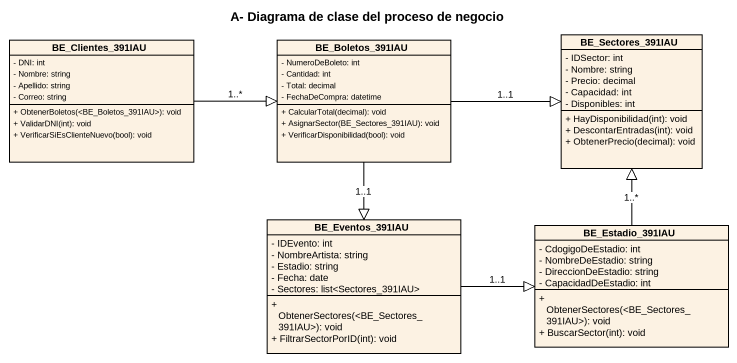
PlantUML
@startuml
title A- Diagrama de clase del proceso de negocio
hide circle
hide empty members
skinparam classAttributeIconSize 0
class BE_Clientes_391IAU {
  - DNI: int
  - Nombre: string
  - Apellido: string
  - Correo: string
  + ObtenerBoletos(<BE_Boletos_391IAU>): void
  + ValidarDNI(int): void
  + VerificarSiEsClienteNuevo(bool): void
}
class BE_Boletos_391IAU {
  - NumeroDeBoleto: int
  - Cantidad: int
  - Total: decimal
  - FechaDeCompra: datetime
  + CalcularTotal(decimal): void
  + AsignarSector(BE_Sectores_391IAU): void
  + VerificarDisponibilidad(bool): void
}
class BE_Sectores_391IAU {
  - IDSector: int
  - Nombre: string
  - Precio: decimal
  - Capacidad: int
  - Disponibles: int
  + HayDisponibilidad(int): void
  + DescontarEntradas(int): void
  + ObtenerPrecio(decimal): void
}
class BE_Eventos_391IAU {
  - IDEvento: int
  - NombreArtista: string
  - Estadio: string
  - Fecha: date
  - Sectores: list<Sectores_391IAU>
  + ObtenerSectores(<BE_Sectores_391IAU>): void
  + FiltrarSectorPorID(int): void
}
class BE_Estadio_391IAU {
  - CdogigoDeEstadio: int
  - NombreDeEstadio: string
  - DireccionDeEstadio: string
  - CapacidadDeEstadio: int
  + ObtenerSectores(<BE_Sectores_391IAU>): void
  + BuscarSector(int): void
}
BE_Clientes_391IAU -right-|> BE_Boletos_391IAU : 1..*
BE_Boletos_391IAU -right-|> BE_Sectores_391IAU : 1..1
BE_Boletos_391IAU --|> BE_Eventos_391IAU : 1..1
BE_Eventos_391IAU -right-|> BE_Estadio_391IAU : 1..1
BE_Estadio_391IAU -up-|> BE_Sectores_391IAU : 1..*
@enduml
